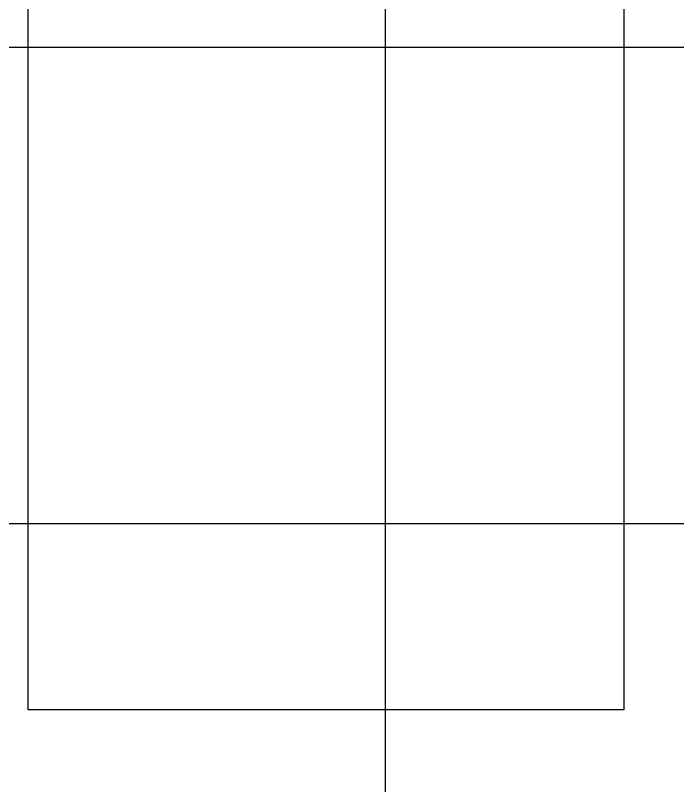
# Model space of a CAD drawing. Extents: x -560814 to 57327, y -29287 to 19916.
# Drawn here: x 15840 to 16674, y 60 to 1030 of the extents above; entities that cross this region are included whole.
import ezdxf

# ---------------------------------------------------------------- set-up
doc = ezdxf.new("R2010")
doc.units = 0
doc.header["$LTSCALE"] = 0.25
doc.linetypes.add('DASHDOT', pattern=[25.4, 12.7, -6.35, 0, -6.35])
doc.layers.add('01-First Floor$0$FALSE CEILING', color=251, linetype='Continuous')
doc.layers.add('01-First Floor$0$LOADING', color=253, linetype='Continuous', lineweight=5)
doc.layers.add('E-LITE-CLNG-CNDT', color=6, linetype='DASHDOT', lineweight=35)

# ---------------------------------------------------------------- blocks, each defined once
blk = doc.blocks.new('01-First Floor')
at = {"layer": '01-First Floor$0$FALSE CEILING', "linetype": 'Continuous'}
for p, q in [((16306, -810), (16306, 3190)), ((15106, 990), (19115.56, 990)), ((15106, 390), (19115.56, 390))]:
    blk.add_line(p, q, dxfattribs=at)
at = {"layer": '01-First Floor$0$FALSE CEILING', "elevation": -0.11}
blk.add_lwpolyline([(15856, 1655), (16606, 1655), (16606, 155), (15856, 155)], close=True, dxfattribs=at)
at = {"layer": '01-First Floor$0$LOADING', "elevation": -0.11}
blk.add_lwpolyline([(15856, 1655), (16606, 1655), (16606, 155), (15856, 155)], close=True, dxfattribs=at)

msp = doc.modelspace()

# ---------------------------------------------------------------- block references
at = {"layer": 'E-LITE-CLNG-CNDT'}
msp.add_blockref('01-First Floor', (0, 0), dxfattribs=at)

doc.saveas('drawing.dxf')
